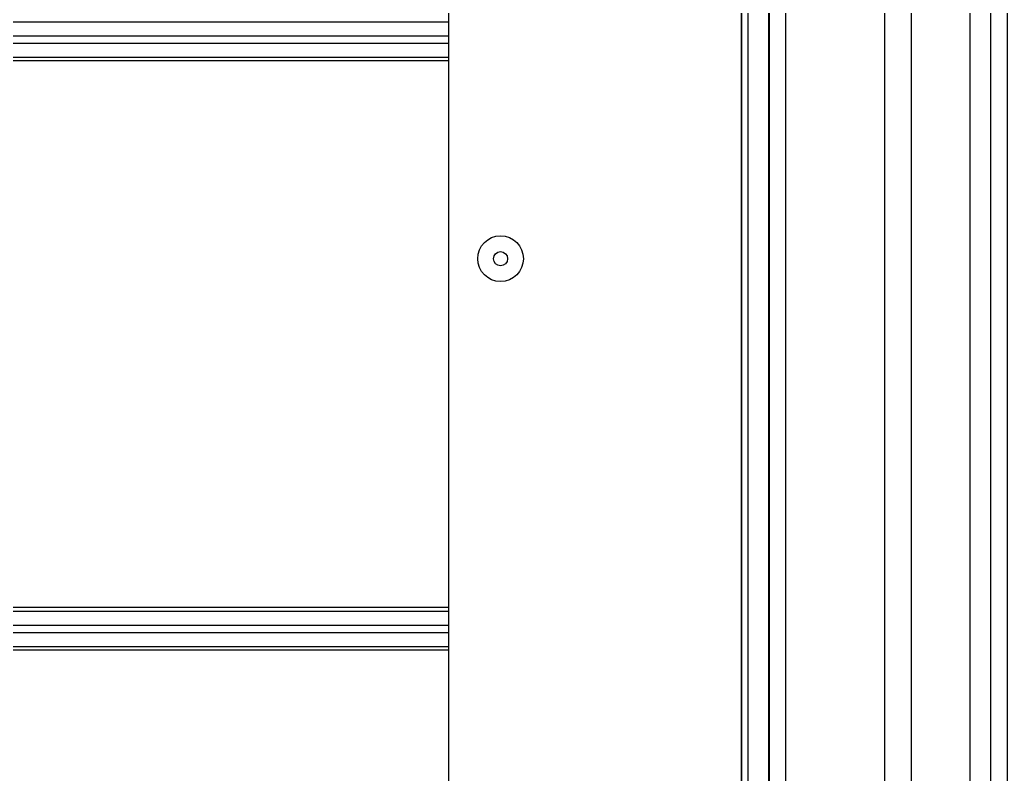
# Model space of a CAD drawing. Header units: millimetres. Extents: x 21899 to 38731, y -5425 to 3612.
# Drawn here: x 25084.2 to 25294.6, y 627.3 to 787.2 of the extents above; entities that cross this region are included whole.
import ezdxf

# ---------------------------------------------------------------- set-up
doc = ezdxf.new("R2010")
doc.units = ezdxf.units.MM

msp = doc.modelspace()

# ---------------------------------------------------------------- linework, layer by layer
at = {"color": 7, "linetype": 'Continuous'}
for p, q in [((25238.60988160015, 571.6200275439187), (25238.60988160015, 1441.841719824704)), ((25267.60988160016, 374.5222296380598), (25267.60988160016, 1144.533072939179)), ((25293.60988160016, 264.5853616595559), (25293.60988160016, 1144.533072939179)), ((25175.10988160015, 571.6200275439187), (25175.10988160015, 898.7786442230572))]:
    msp.add_line(p, q, dxfattribs=at)
at = {"color": 9, "linetype": 'Continuous'}
for p, q in [((25237.28065695786, 491.5853616595596), (25237.28065695785, 1144.533072939179)), ((25243.01642132136, 374.5222296380598), (25243.01642132136, 1144.533072939179)), ((25243.16842298206, 374.5222296380598), (25243.16842298206, 1144.533072939179)), ((25246.60988160016, 374.5222296380598), (25246.60988160016, 1144.533072939179)), ((25273.26218272356, 374.5222296380598), (25273.26218272356, 1144.533072939179)), ((25285.73823714516, 374.5222296380598), (25285.73823714516, 1144.533072939179)), ((25290.10054824696, 374.5222296380598), (25290.10054824696, 1144.533072939179)), ((25237.10988160015, 898.5853616595596), (25237.10988160015, 571.6200275439187)), ((24252.60988160015, 786.8308703173607), (25101.06620434966, 786.8308703173607)), ((25101.06620434966, 786.8308703173607), (25175.10988160015, 786.8308703173607)), ((24252.60988160015, 783.8618187949614), (25101.06620434966, 783.8618187949614)), ((25101.06620434966, 783.8618187949614), (25175.10988160015, 783.8618187949614)), ((24252.60988160015, 782.3089045242596), (25101.06620434966, 782.3089045242596)), ((25101.06620434966, 782.3089045242596), (25175.10988160015, 782.3089045242596)), ((24252.60988160015, 779.3398530018603), (25101.06620434966, 779.3398530018603)), ((25101.06620434966, 779.3398530018603), (25175.10988160015, 779.3398530018603)), ((25101.06620434966, 778.5633958665603), (24252.60988160015, 778.5633958665603)), ((25175.10988160015, 778.5633958665603), (25101.06620434966, 778.5633958665603)), ((25101.06620434966, 662.607327452657), (24252.60988160015, 662.607327452657)), ((24252.60988160015, 661.8308703173607), (25101.06620434966, 661.8308703173607)), ((25175.10988160015, 662.607327452657), (25101.06620434966, 662.607327452657)), ((25101.06620434966, 661.8308703173607), (25175.10988160015, 661.8308703173607)), ((24252.60988160015, 658.8618187949614), (25101.06620434966, 658.8618187949614)), ((25101.06620434966, 658.8618187949614), (25175.10988160015, 658.8618187949614)), ((24252.60988160015, 657.3089045242596), (25101.06620434966, 657.3089045242596)), ((25101.06620434966, 657.3089045242596), (25175.10988160015, 657.3089045242596)), ((24252.60988160015, 654.3398530018603), (25101.06620434966, 654.3398530018603)), ((25101.06620434966, 653.5633958665603), (24252.60988160015, 653.5633958665603)), ((25101.06620434966, 654.3398530018603), (25175.10988160015, 654.3398530018603)), ((25175.10988160015, 653.5633958665603), (25101.06620434966, 653.5633958665603))]:
    msp.add_line(p, q, dxfattribs=at)
at = {"color": 7, "linetype": 'Continuous'}
for radius in [4.85, 1.5]:
    msp.add_circle((25186.10988160015, 736.5853616595596), radius, dxfattribs=at)
msp.add_spline([(25181.45988160015, 477.521706461157), (25183.17248003658, 506.0740295635369), (25220.98382127511, 550.99048116829), (25339.71894524604, 609.398817992831), (25420.95945976116, 1074.687332990714), (25351.59015143984, 1469.52849236313), (25377.09765066516, 1910.158488931531), (25377.09765066516, 2419.72301373108), (25293.60988160016, 3077.000011230855)], degree=3)
msp.add_open_spline([(25176.46232427987, 477.3654348051969), (25176.31648234582, 482.0294503017722), (25176.16417889517, 486.7919248920189), (25176.42098042148, 495.3043139924812), (25176.71452298069, 499.048803368496), (25177.57850910034, 504.0652120731356), (25177.84479834695, 505.3608203852928), (25178.42652512905, 507.7317134662044), (25178.7273543992, 508.8062521015017), (25179.39330198086, 510.9244518932574), (25179.75879041889, 511.9704622522841), (25180.94673916954, 515.0685792339209), (25181.86063020906, 517.0806478997292), (25185.21751282748, 523.5272537948294), (25188.10902723858, 527.7341007803079), (25194.66025082117, 535.6356349847629), (25198.32104400592, 539.3319016208588), (25206.11769889753, 546.2712184328047), (25210.25430548198, 549.5143469282921), (25217.88324120429, 554.9843490168205), (25221.33132049434, 557.2830207281295), (25228.29821211487, 561.655770803507), (25231.81928313022, 563.7289126536161), (25242.45852111714, 569.6625193316686), (25249.65250371379, 573.2373179601163), (25268.50175025612, 581.9729837739833), (25280.16771777385, 586.7511113573637), (25302.75110874733, 596.2420183350732), (25313.66775045324, 600.9556094713844), (25327.74450667178, 608.2115187349082), (25331.55299592693, 610.3103439151164), (25338.08517828169, 614.2329798764658), (25340.86290174794, 616.0179456702645), (25346.27747686874, 619.7365962297044), (25348.91211814388, 621.6680476170295), (25356.60409281805, 627.6730164226974), (25361.44958418836, 631.9571279296069), (25376.10395994102, 646.5227329745285), (25384.88563063568, 657.8283160707688), (25400.12317358624, 682.6943581516716), (25406.57725631073, 696.2549929030756), (25417.38819977744, 725.2631624164242), (25421.74442333505, 740.7098805005808), (25431.56171864701, 787.1074882274697), (25434.71142401631, 819.9026948947103), (25436.17949885031, 888.0312322227619), (25434.50041173919, 923.3635692593489), (25428.03707639956, 993.947201372881), (25423.25369583047, 1029.198764349039), (25416.41208502765, 1071.661292055083), (25414.99267661974, 1080.119699588893), (25412.08905396629, 1096.851087235686), (25410.60412540789, 1105.127050614301), (25406.07161675988, 1129.70732941397), (25402.94630749877, 1145.764039118923), (25393.4326484972, 1193.116199538254), (25386.9063514924, 1223.59381384329), (25371.58571376425, 1296.795290932223), (25363.10084495738, 1338.818790420839), (25354.77520333487, 1393.06927859112), (25353.07765331936, 1405.239777441348), (25350.29312674732, 1428.008188427852), (25349.15465278443, 1438.596460837281), (25347.47129892064, 1457.195482748666), (25346.84948638647, 1465.185441106409), (25345.8200528647, 1481.233575205115), (25345.41048056672, 1489.288881110704), (25344.47252407204, 1513.541664123539), (25344.23488297717, 1529.825998816283), (25344.48819112216, 1578.972072014727), (25345.94515234257, 1612.126922305142), (25352.25475446157, 1706.914732687284), (25358.92847158686, 1769.135104931294), (25366.57013873129, 1847.668886158091), (25368.12125444243, 1864.050941962341), (25370.60005318886, 1892.037378531815), (25371.57786334006, 1903.651934886784), (25373.3900922073, 1926.849997065587), (25374.22690485626, 1938.435809624272), (25376.53367468376, 1973.156125084177), (25377.79996406315, 1996.253506178597), (25380.81804602277, 2065.417415067473), (25381.78905579316, 2111.355716099399), (25381.84987639031, 2248.819477298119), (25378.08652516126, 2339.993840993306), (25364.40205854292, 2522.266607811656), (25354.50258400137, 2613.357352646231), (25326.96345053462, 2828.373069603487), (25307.81953830094, 2952.283641672344), (25288.6685115006, 3076.236557539225)], degree=3, knots=[0, 0, 0, 0, 13.61465646746313, 13.61465646746313, 24.23750625957194, 24.23750625957194, 27.94992482891764, 27.94992482891764, 31.06368387915701, 31.06368387915701, 34.17744292939639, 34.17744292939639, 40.40496102987515, 40.40496102987515, 54.6735616365184, 54.6735616365184, 68.94216224316166, 68.94216224316166, 83.21076284980492, 83.21076284980492, 94.64342058068652, 94.64342058068652, 106.0760783115681, 106.0760783115681, 128.9413937733314, 128.9413937733314, 165.9330131128235, 165.9330131128235, 202.9246324523156, 202.9246324523156, 217.2116494727876, 217.2116494727876, 228.325165177012, 228.325165177012, 239.4386808812363, 239.4386808812363, 261.665712289685, 261.665712289685, 310.5911265421098, 310.5911265421098, 359.5165407945346, 359.5165407945346, 408.4419550469595, 408.4419550469595, 499.7213966788277, 499.7213966788277, 591.0008383106958, 591.0008383106958, 682.280279942564, 682.280279942564, 705.2837269669155, 705.2837269669155, 728.2871739912671, 728.2871739912671, 774.2940680399702, 774.2940680399702, 866.3078561373762, 866.3078561373762, 999.9728159826925, 999.9728159826925, 1038.611318402599, 1038.611318402599, 1072.030724958774, 1072.030724958774, 1097.038945263444, 1097.038945263444, 1122.047165568114, 1122.047165568114, 1172.063606177453, 1172.063606177453, 1272.096487396133, 1272.096487396133, 1455.942037096753, 1455.942037096753, 1504.419990033212, 1504.419990033212, 1538.871882692223, 1538.871882692223, 1573.323775351235, 1573.323775351235, 1642.227560669259, 1642.227560669259, 1780.035131305306, 1780.035131305306, 2055.6502725774, 2055.6502725774, 2331.265413849494, 2331.265413849494, 2706.346630326029, 2706.346630326029, 2706.346630326029, 2706.346630326029])

doc.saveas('drawing.dxf')
